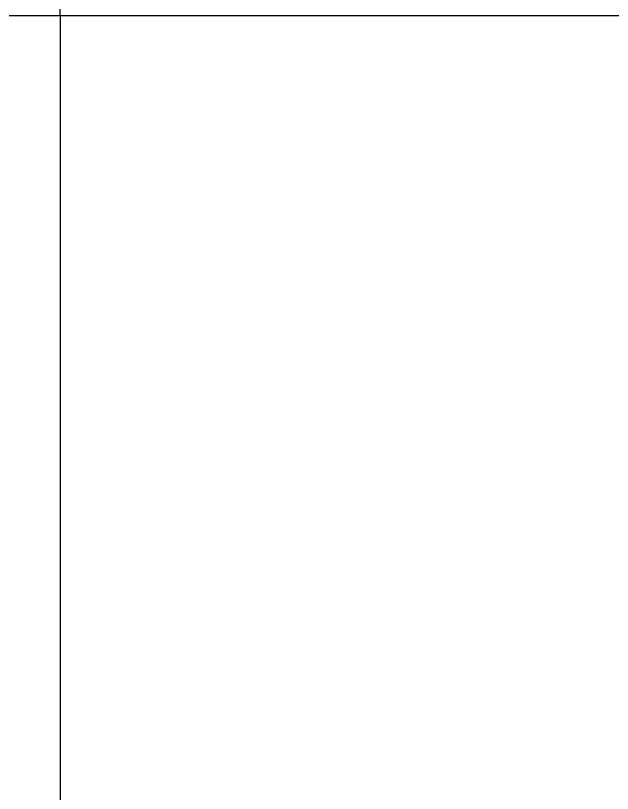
# Model space of a CAD drawing. Header units: millimetres. Extents: x 0 to 279, y 0 to 216.
# Drawn here: x 234.071043 to 234.071434, y 59.491795 to 59.492305 of the extents above; entities that cross this region are included whole.
import ezdxf

# ---------------------------------------------------------------- set-up
doc = ezdxf.new("R2010")
doc.units = ezdxf.units.MM

msp = doc.modelspace()

# ---------------------------------------------------------------- linework, layer by layer
at = {"color": 7, "linetype": 'Continuous', "lineweight": 25}
for p, q in [((234.07107212, 59.49230465), (234.07107212, 59.68681303)), ((234.04250776, 59.49230465), (234.07107212, 59.49230465)), ((234.07107212, 59.49230465), (234.07107212, 59.38270565)), ((234.07107212, 59.49230465), (236.47657896, 59.49230465))]:
    msp.add_line(p, q, dxfattribs=at)
msp.add_open_spline([(235.32534289, 59.18224409), (235.29694036, 59.18505472), (235.13356385, 59.20122195), (234.84300217, 59.23137347), (234.50017548, 59.27142628), (234.24008248, 59.31147794), (234.08680578, 59.35230328), (234.05374635, 59.39188137), (234.14522097, 59.43295647), (234.31367819, 59.46568219), (234.45390353, 59.48575852), (234.49962571, 59.49230465)], degree=3, knots=[0, 0, 0, 0, 0.027422, 0.157738, 0.287556, 0.417363, 0.547688, 0.677225, 0.807689, 0.937295, 1, 1, 1, 1], dxfattribs=at)

doc.saveas('drawing.dxf')
